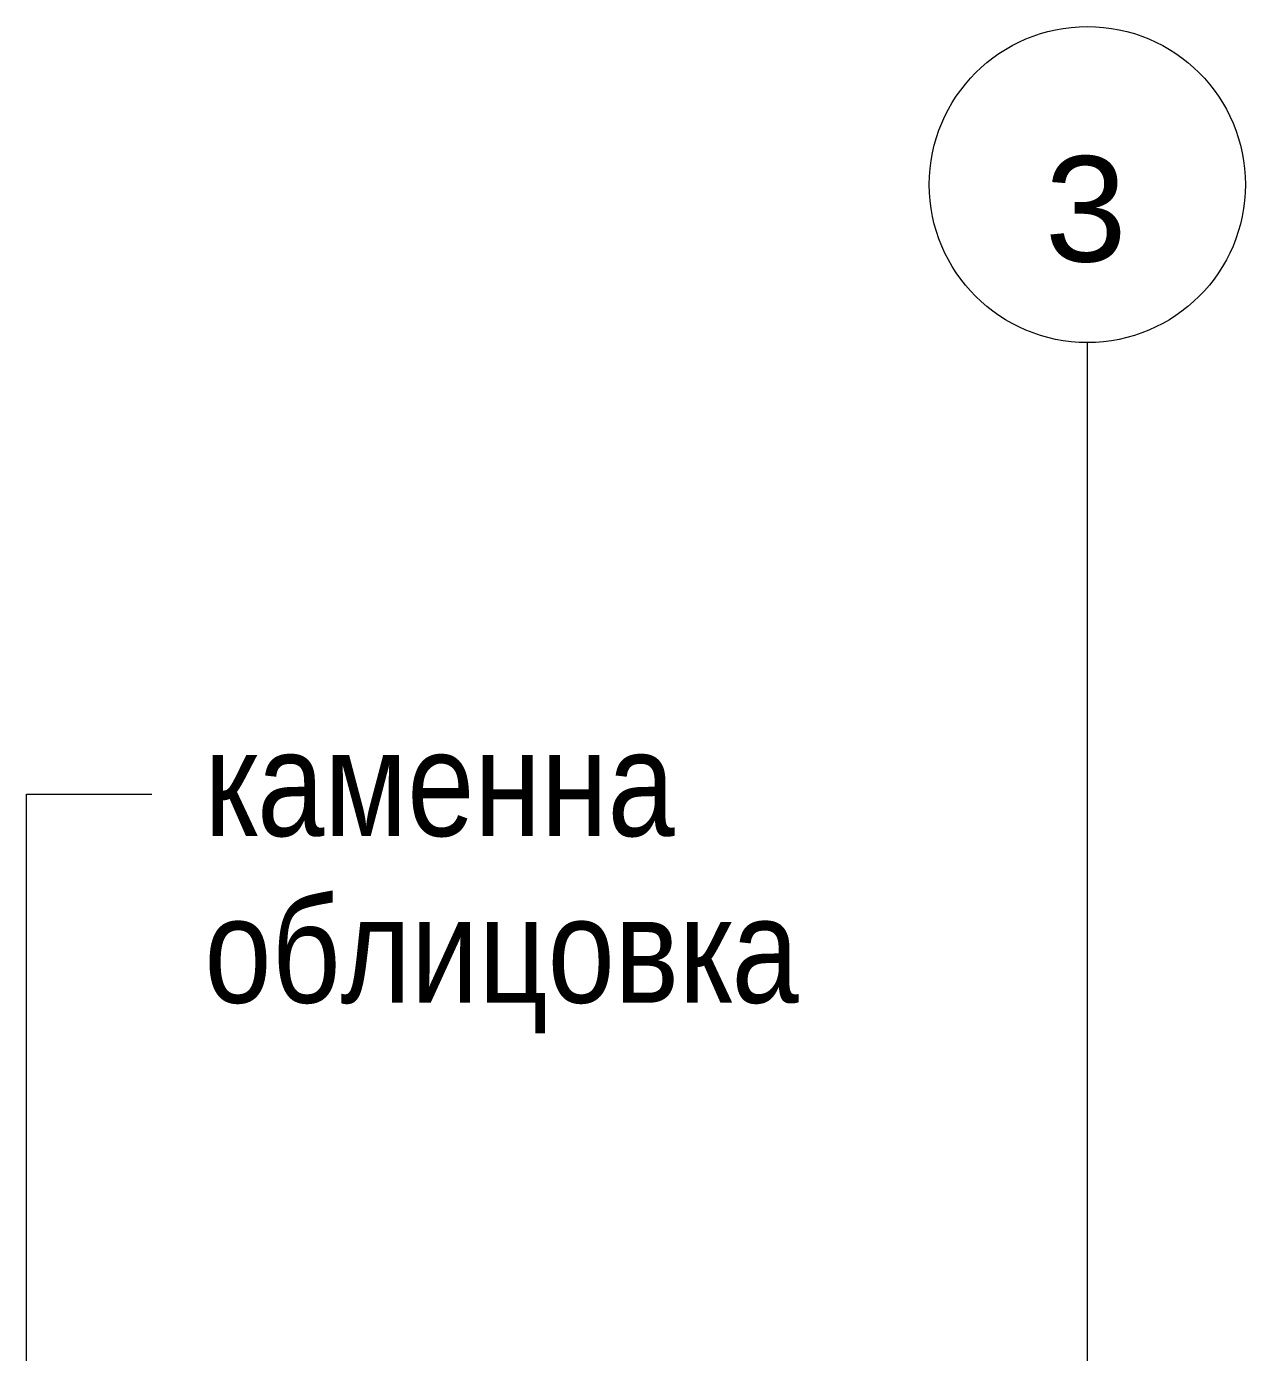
# Model space of a CAD drawing. Header units: centimetres. Extents: x 17 to 1954, y -127 to 807.
# Drawn here: x 831 to 946.6, y 681.2 to 807.1 of the extents above; entities that cross this region are included whole.
import ezdxf

# ---------------------------------------------------------------- set-up
doc = ezdxf.new("R2010")
doc.units = ezdxf.units.CM
for name, color, linetype, lineweight in [('G-ANNO-TEXT', 7, 'Continuous', 9), ('S-GRID', 7, 'Continuous', 9), ('S-GRID-IDEN', 7, 'Continuous', 9)]:
    doc.layers.add(name, color=color, linetype=linetype, lineweight=lineweight)
doc.styles.add('Arial', font='arial.ttf', dxfattribs={"height": 10})
doc.styles.add('Arial Narrow_2', font='ARIALN.TTF', dxfattribs={"height": 10})

# ---------------------------------------------------------------- blocks, each defined once
blk = doc.blocks.new('Grid - TEC_GRID_CIRCLE-145857-ЮГ')
at = {"layer": 'S-GRID-IDEN'}
blk.add_circle((696.64, 792.09), 15, dxfattribs=at)

msp = doc.modelspace()

# ---------------------------------------------------------------- linework, layer by layer
at = {"layer": 'G-ANNO-TEXT'}
for p, q in [((830.97, 734.24), (842.85, 734.24)), ((830.97, 617.55), (830.97, 734.24))]:
    msp.add_line(p, q, dxfattribs=at)
at = {"layer": 'S-GRID', "color": 1, "lineweight": 18, "true_color": 0xff0000}
msp.add_line((931.64, 652.09), (931.64, 777.09), dxfattribs=at)

# ---------------------------------------------------------------- block references
at = {"layer": 'S-GRID-IDEN'}
msp.add_blockref('Grid - TEC_GRID_CIRCLE-145857-ЮГ', (235, 0), dxfattribs=at)

# ---------------------------------------------------------------- texts
at = {"layer": 'G-ANNO-TEXT', "insert": (847.85, 740.25), "char_height": 10, "width": 76.4, "attachment_point": 1, "line_spacing_factor": 0.949189, "style": 'Arial Narrow_2'}
msp.add_mtext('\\pt15,30,45,60,75,90,105,120,135,150,165,180,195,210,225,240,255,270,285,300,315,330,345,360,375,390,405,420,435,450,465,480;{\\fArial Narrow|b0|i0|c204|p34;каменна облицовка}', dxfattribs=at)
at = {"layer": 'S-GRID-IDEN', "insert": (931.49, 789.71), "char_height": 10, "width": 8.25, "attachment_point": 5, "line_spacing_factor": 0.936439, "style": 'Arial'}
msp.add_mtext('\\pt50,100,150,200,250,300,350,400,450,500,550,600,650,700,750,800,850,900,950,1000,1050,1100,1150,1200,1250,1300,1350,1400,1450,1500,1550,1600;3', dxfattribs=at)

doc.saveas('drawing.dxf')
